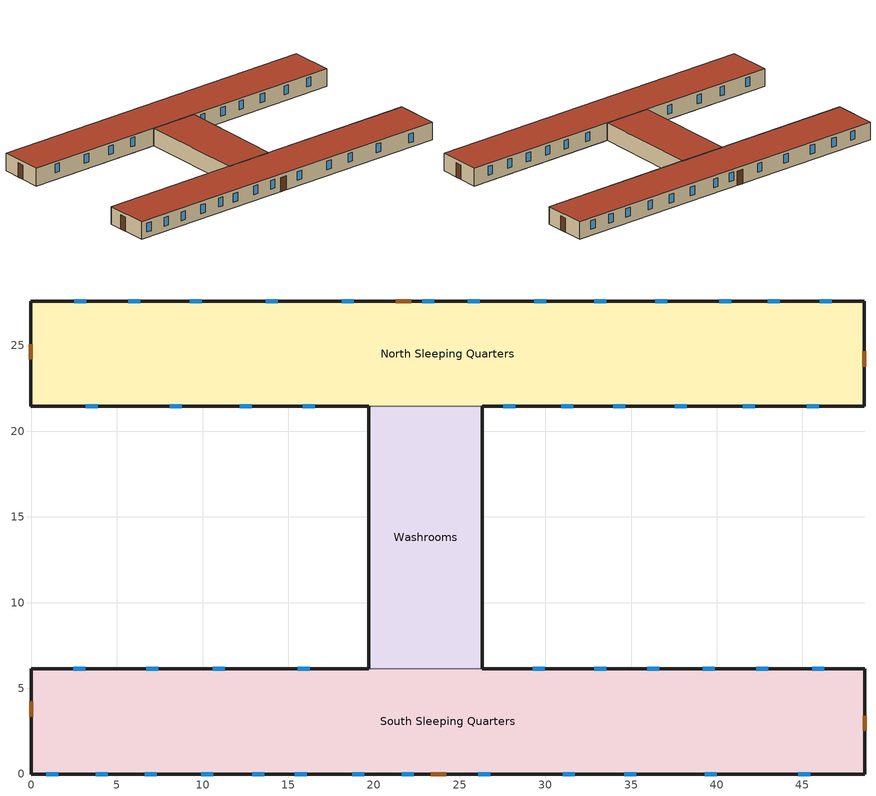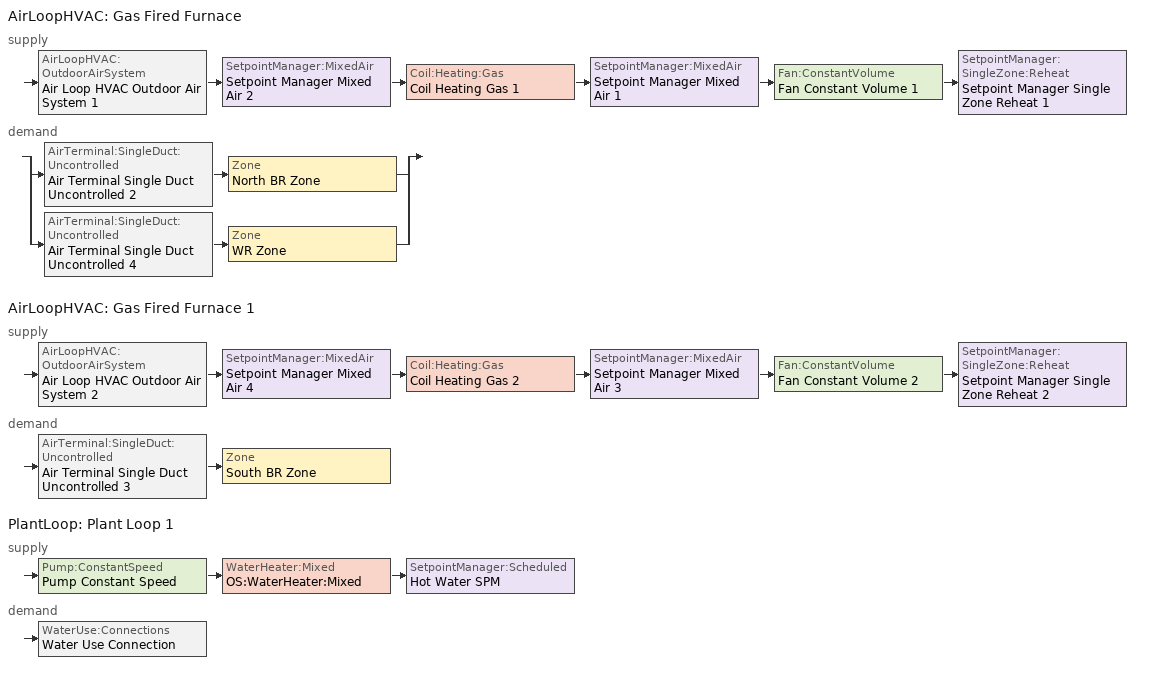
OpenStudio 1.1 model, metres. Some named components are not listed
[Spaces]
South Sleeping Quarters
 floor ground: 48.63,6.14 48.63,0 0,0 0,6.14 z0
 wall outside: 19.7,6.14 0,6.14 0,0 48.63,0 48.63,6.14 26.33,6.14 z0:2.51
 wall to Washrooms: 26.33,6.14 19.7,6.14 z0:2.51
 window: 0.89,0 1.59,0 / 11.3,6.14 10.6,6.14 / 7.41,6.14 6.71,6.14 z0.81:2.03; 3.76,0 4.46,0 z0.78:2; 6.63,0 7.33,0 / 16.25,6.14 15.55,6.14 z0.76:1.98; 9.93,0 10.63,0 z0.8:2.02; 12.9,0 13.6,0 z0.87:2.09; 15.37,0 16.07,0 z0.82:2.04; 18.74,0 19.44,0 / 31.02,0 31.72,0 z0.89:2.11; 21.63,0 22.33,0 / 33.56,6.14 32.86,6.14 z0.83:2.05; 26.09,0 26.79,0 z0.82:2.03; 34.6,0 35.3,0 z0.91:2.12; 39.31,0 40.01,0 / 43,6.14 42.3,6.14 z0.92:2.14; 44.75,0 45.45,0 z0.7:1.92; 3.15,6.14 2.45,6.14 z0.85:2.07; 46.26,6.14 45.56,6.14 z0.88:2.1; 39.88,6.14 39.18,6.14 / 36.63,6.14 35.93,6.14 z0.88:2.09; 29.98,6.14 29.28,6.14 z0.84:2.06
 door: 23.3,0 24.2,0 / 48.63,2.51 48.63,3.41 / 0,4.25 0,3.35 z0:2
 roof outside: 48.63,0 48.63,6.14 0,6.14 0,0 z2.51
Washrooms
 floor ground (MNECB_Uvalue_GrdConcreteFlr): 26.33,21.46 26.33,6.14 19.7,6.14 19.7,21.46 z0
 wall outside (V3-BWall1): 26.33,6.14 26.33,21.46 / 19.7,21.46 19.7,6.14 z0:2.51
 wall to North Sleeping Quarters: 26.33,21.46 19.7,21.46 z0:2.51
 roof outside (V3-BRoof1): 26.33,6.14 26.33,21.46 19.7,21.46 19.7,6.14 z2.51
North Sleeping Quarters
 floor ground: 48.61,27.6 48.61,21.46 -0.02,21.46 -0.02,27.6 z0
 wall outside: 26.33,21.46 48.61,21.46 48.61,27.6 -0.02,27.6 -0.02,21.46 19.7,21.46 z0:2.51
 window: 46.7,27.6 46,27.6 / 40.84,27.6 40.14,27.6 / 18.81,27.6 18.11,27.6 z0.88:2.1; 43.68,27.6 42.98,27.6 z0.9:2.12; 37.12,27.6 36.42,27.6 / 23.52,27.6 22.82,27.6 / 14.39,27.6 13.69,27.6 / 9.95,27.6 9.25,27.6 z0.89:2.11; 33.56,27.6 32.86,27.6 z0.77:1.99; 30.05,27.6 29.35,27.6 z0.82:2.04; 26.17,27.6 25.47,27.6 z0.84:2.06; 3.21,27.6 2.51,27.6 z0.87:2.09; 6.37,27.6 5.67,27.6 z0.85:2.07; 3.19,21.46 3.89,21.46 / 37.54,21.46 38.24,21.46 z0.93:2.15; 8.07,21.46 8.77,21.46 / 41.52,21.46 42.22,21.46 / 45.27,21.46 45.97,21.46 z0.91:2.13; 12.17,21.46 12.87,21.46 / 27.55,21.46 28.25,21.46 / 30.93,21.46 31.63,21.46 z0.92:2.14; 15.83,21.46 16.53,21.46 z0.95:2.16; 33.95,21.46 34.65,21.46 z0.96:2.18
 door: 48.61,23.76 48.61,24.66 / 22.17,27.6 21.27,27.6 / -0.02,25.09 -0.02,24.19 z0:2
 roof outside: 48.61,21.46 48.61,27.6 -0.02,27.6 -0.02,21.46 z2.51
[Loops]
AirLoopHVAC 'Gas Fired Furnace'
 supply: AirLoopHVAC:OutdoorAirSystem 'Air Loop HVAC Outdoor Air System 1' > SetpointManager:MixedAir 'Setpoint Manager Mixed Air 2' > Coil:Heating:Gas 'Coil Heating Gas 1' > SetpointManager:MixedAir 'Setpoint Manager Mixed Air 1' > Fan:ConstantVolume 'Fan Constant Volume 1' > SetpointManager:SingleZone:Reheat 'Setpoint Manager Single Zone Reheat 1'
 demand: split
  | AirTerminal:SingleDuct:Uncontrolled 'Air Terminal Single Duct Uncontrolled 2' > Zone 'North BR Zone'
  | AirTerminal:SingleDuct:Uncontrolled 'Air Terminal Single Duct Uncontrolled 4' > Zone 'WR Zone'
AirLoopHVAC 'Gas Fired Furnace 1'
 supply: AirLoopHVAC:OutdoorAirSystem 'Air Loop HVAC Outdoor Air System 2' > SetpointManager:MixedAir 'Setpoint Manager Mixed Air 4' > Coil:Heating:Gas 'Coil Heating Gas 2' > SetpointManager:MixedAir 'Setpoint Manager Mixed Air 3' > Fan:ConstantVolume 'Fan Constant Volume 2' > SetpointManager:SingleZone:Reheat 'Setpoint Manager Single Zone Reheat 2'
 demand: AirTerminal:SingleDuct:Uncontrolled 'Air Terminal Single Duct Uncontrolled 3' > Zone 'South BR Zone'
PlantLoop 'Plant Loop 1'
 supply: Pump:ConstantSpeed 'Pump Constant Speed' > WaterHeater:Mixed 'OS:WaterHeater:Mixed' > SetpointManager:Scheduled 'Hot Water SPM'
 demand: WaterUse:Connections 'Water Use Connection'
[Building]
TRENTON Base Bldg 231: North Axis=-0
[Site]
Site 1: Latitude {deg}=44.12; Longitude {deg}=-77.53; Time Zone {hr}=-5; Elevation {m}=86
[SizingPeriod:DesignDay] Barometric Pressure {Pa}=100296; Sky Clearness=0; Rain Indicator=0; Snow Indicator=0; Day of Month=21; Daylight Saving Time Indicator=0; Dry-Bulb Temperature Range Modifier Type=DefaultMultipliers
Name | Maximum Dry-Bulb Temperature {C} | Daily Dry-Bulb Temperature Range {deltaC} | Humidity Indicating Conditions at Maximum Dry-Bulb {BasedOnField A3} | Wind Speed {m/s} | Wind Direction {deg} | Month | Day Type | Humidity Indicating Type | Solar Model Indicator | ASHRAE Taub | ASHRAE Taud
Trenton Ann Clg .4% Condns DB=>MWB | 29.2 | 9.9 | 22.1 | 5.1 | 220 | 7 | SummerDesignDay | Wetbulb | ASHRAETau | 0.459 | 2.014
Trenton Ann Clg .4% Condns DP=>MDB | 26 | 9.9 | 22.2 | 5.1 | 220 | 7 | SummerDesignDay | Dewpoint | ASHRAETau | 0.459 | 2.014
Trenton Ann Htg Wind 99.6% Condns WS=>MCDB | -3.4 | 0 | -3.4 | 13.4 | 50 | 1 | WinterDesignDay | Wetbulb | ASHRAEClearSky
Trenton Ann Htg 99.6% Condns DB | -21.8 | 0 | -21.8 | 2.9 | 50 | 1 | WinterDesignDay | Wetbulb | ASHRAEClearSky
Trenton Ann Clg .4% Condns WB=>MDB | 27.5 | 9.9 | 23.5 | 5.1 | 220 | 7 | SummerDesignDay | Wetbulb | ASHRAETau | 0.459 | 2.014
Trenton Ann Clg .4% Condns Enth=>MDB | 27.5 | 9.9 | 70700 | 5.1 | 220 | 7 | SummerDesignDay | Enthalpy | ASHRAETau | 0.459 | 2.014
Trenton Ann Hum_n 99.6% Condns DP=>MCDB | -21 | 0 | -27.1 | 2.9 | 50 | 1 | WinterDesignDay | Dewpoint | ASHRAEClearSky
[DefaultSubSurfaceConstructions] Door Construction=PersonDoor
Name | Glass Door Construction | Skylight Construction | Tubular Daylight Dome Construction | Tubular Daylight Diffuser Construction | Fixed Window Construction
000_Interior_DefSubCons | 000_Exterior Window | 000_Exterior Window | 000_Interior Window | 000_Interior Window
ASHRAE_189.1-2009_ClimateZone 4-5 (mdoff)_Exterior_DefSubCons |  |  |  |  | MNECBUvalue_Window
[DefaultSurfaceConstructions]
Name | Floor Construction | Wall Construction | Roof Ceiling Construction
000_Ground_DefSurfCons | MNECB_Uvalue_GrdConcreteFlr
000_Interior_DefSurfCons |  | IntPartition
ASHRAE_189.1-2009_ClimateZone 4-5 (mdoff)_Exterior_DefSurfCons | MNECB_Uvalue_ExpConcreteFlr | V3-BWall1 | V3-BRoof1
[DefaultConstructionSet]
Trenton_Construction_Set: Default Exterior Surface Constructions=ASHRAE_189.1-2009_ClimateZone 4-5 (mdoff)_Exterior_DefSurfCons; Default Interior Surface Constructions=000_Interior_DefSurfCons; Default Ground Contact Surface Constructions=000_Ground_DefSurfCons; Default Exterior SubSurface Constructions=ASHRAE_189.1-2009_ClimateZone 4-5 (mdoff)_Exterior_DefSubCons; Default Interior SubSurface Constructions=000_Interior_DefSubCons; Interior Partition Construction=IntPartition
[Construction]
IntPartition: G01 16mm gypsum board, 000_F05 Ceiling air space resistance, G01 16mm gypsum board
MNECB_Uvalue_ExpConcreteFlr: Insulation: Expanded polystyrene - extruded (smooth skin surface) (CFC-12 exp.) 55mm, M14a 100mm heavyweight concrete
MNECB_Uvalue_GrdConcreteFlr: Insulation: Expanded polystyrene - extruded (smooth skin surface) (CFC-12 exp.) 25mm, M14a 100mm heavyweight concrete
MNECBUvalue_Window: MNECB1997_Window
PersonDoor: PersonDoorMat
000_Exterior Window: 000_Clear 3mm, 000_Air 13mm, 000_Clear 3mm
000_Interior Window: 000_Clear 3mm
V3-BRoof1: F13 Built-up roofing, Concrete Block: Sand and Gravel Aggregrate: 22.7 kg - 2 cores 100mm, Insulation: Expanded polystyrene - molded beads - 20kg/m3 density 15mm
V3-BWall1: F08 Metal surface 1, Concrete Block: Sand and Gravel Aggregrate: 22.7 kg - 2 cores - 152mm, 000_F04 Wall air space resistance, Sheathing - regular density - 12.7mm, Insulation: Cellular glass - 62mm, Gypsum or plaster board - 5.9mm
[Material]
Name | Roughness | Thickness {m} | Conductivity {W/m-K} | Density {kg/m3} | Specific Heat {J/kg-K} | Thermal Absorptance | Solar Absorptance | Visible Absorptance
G01 16mm gypsum board | MediumSmooth | 0.0159 | 0.16 | 800 | 1090 | 0.9 | 0.7 | 0.7
Insulation: Expanded polystyrene - extruded (smooth skin surface) (CFC-12 exp.) 55mm; Insulation: Expanded polystyrene - extruded (smooth skin surface) (CFC-12 exp.) 25mm | MediumSmooth | 0.0254 | 0.029 | 29 | 1210 | 0.9 | 0.7 | 0.7
M14a 100mm heavyweight concrete | MediumRough | 0.1016 | 1.95 | 2240 | 900 | 0.9 | 0.7 | 0.7
Sheathing - regular density - 12.7mm | Smooth | 0.0127 | 0.055 | 290 | 1300
Gypsum or plaster board - 5.9mm | MediumSmooth | 0.0059 | 0.58 | 800 | 1090
F13 Built-up roofing | Rough | 0.0095 | 0.16 | 1120 | 1460
Concrete Block: Sand and Gravel Aggregrate: 22.7 kg - 2 cores 100mm | MediumRough | 0.1 | 1.13 | 2000 | 920
Insulation: Expanded polystyrene - molded beads - 20kg/m3 density 15mm | VeryRough | 0.015 | 0.036 | 20 | 1210
F08 Metal surface 1 | Smooth | 0.0008 | 45.28 | 7824 | 500
Concrete Block: Sand and Gravel Aggregrate: 22.7 kg - 2 cores - 152mm | MediumRough | 0.152 | 1.13 | 2000 | 920
Insulation: Cellular glass - 62mm | MediumRough | 0.0619 | 0.05 | 136 | 750
[Material:AirGap]
Name | Thermal Resistance | Thermal Resistance {m2-K/W}
000_F05 Ceiling air space resistance | 0.18
000_F04 Wall air space resistance |  | 0.15
[WindowMaterial:SimpleGlazingSystem]
MNECB1997_Window: U-Factor {W/m2-K}=2.8; Solar Heat Gain Coefficient=0.5
[Material:NoMass]
PersonDoorMat: Roughness=Smooth; Thermal Resistance {m2-K/W}=0.304; Thermal Absorptance=0.9; Solar Absorptance=0.7; Visible Absorptance=0.7
[WindowMaterial:Glazing]
000_Clear 3mm: Optical Data Type=SpectralAverage; Thickness=0.003; Solar Transmittance at Normal Incidence=0.837; Front Side Solar Reflectance at Normal Incidence=0.075; Back Side Solar Reflectance at Normal Incidence=0.075; Visible Transmittance at Normal Incidence=0.898; Front Side Visible Reflectance at Normal Incidence=0.081; Back Side Visible Reflectance at Normal Incidence=0.081; Infrared Transmittance at Normal Incidence=0; Front Side Infrared Hemispherical Emissivity=0.84; Back Side Infrared Hemispherical Emissivity=0.84; Conductivity=0.9
[WindowMaterial:Gas]
000_Air 13mm: Gas Type=Air; Thickness=0.0127
[DesignSpecification:OutdoorAir]
Design Specification Outdoor Air 1; Design Specification Outdoor Air 2; Design Specification Outdoor Air 3
[BuildingStory]
Building Story 1: Nominal Z Coordinate {m}=0; Nominal Floor to Floor Height {m}=2.5146
[Space] Building Story=Building Story 1
Name | Space Type | Thermal Zone | Design Specification Outdoor Air Object
South Sleeping Quarters | MNECB-Dormitory-Bedroom-sched-G | South BR Zone | Design Specification Outdoor Air 2
Washrooms | MNECB-Service and Common-Toilet and Washrooms-sched-*- | WR Zone | Design Specification Outdoor Air 3
North Sleeping Quarters | MNECB-Dormitory-Bedroom-sched-G | North BR Zone | Design Specification Outdoor Air 1
[ThermalZone] Use Ideal Air Loads=No
Name | Zone Inside Convection Algorithm | Zone Outside Convection Algorithm | Thermostat | Multiplier
South BR Zone | TARP | TARP | Thermostat Setpoint Dual Setpoint 1
North BR Zone |  |  | Thermostat Setpoint Dual Setpoint 2 | 1
WR Zone |  |  | Thermostat Setpoint Dual Setpoint 3
[Sizing:Zone] Zone Cooling Design Supply Air Temperature {C}=14; Zone Cooling Design Supply Air Humidity Ratio {kg-H2O/kg-air}=0.0085; Zone Heating Design Supply Air Humidity Ratio {kg-H2O/kg-air}=0.008; Heating Design Air Flow Method=DesignDay
Name | Zone Heating Design Supply Air Temperature {C} | Heating Maximum Air Flow per Zone Floor Area {m3/s-m2}
South BR Zone | 45 | 0.002032
North BR Zone; WR Zone | 40
[Zone equipment]
South BR Zone: Air Terminal Single Duct Uncontrolled 3
North BR Zone: Air Terminal Single Duct Uncontrolled 2
WR Zone: Air Terminal Single Duct Uncontrolled 4
[DefaultScheduleSet]
NECB-G: Hours of Operation Schedule=NECB-G-Fan; Number of People Schedule=NECB-G-Occ; Lighting Schedule=NECB-G-Ltg; Electric Equipment Schedule=NECB-G-Equ; Hot Water Equipment Schedule=NECB-G-HW
[ThermostatSetpoint:DualSetpoint] Heating Setpoint Temperature Schedule=NECB-G-Htg; Cooling Setpoint Temperature Schedule=NECB-G-Clg
Thermostat Setpoint Dual Setpoint 1; Thermostat Setpoint Dual Setpoint 2; Thermostat Setpoint Dual Setpoint 3
[SpaceType] Default Schedule Set=NECB-G
Name | Default Construction Set
MNECB-Dormitory-Bedroom-sched-G | Trenton_Construction_Set
MNECB-Service and Common-Toilet and Washrooms-sched-*-
[People] Activity Level Schedule=ActivityLevel
Name | People Definition | Space or SpaceType
People 5 | MNECB-Dormitory-Bedroom-sched-G-people_def | MNECB-Dormitory-Bedroom-sched-G
People 8 | MNECB-Service and Common-Toilet and Washrooms-sched-*-people_def | MNECB-Service and Common-Toilet and Washrooms-sched-*-
[People:Definition] Number of People Calculation Method=People; Fraction Radiant=0.3; Sensible Heat Fraction=Autocalculate; Carbon Dioxide Generation Rate {m3/s-W}=3.8e-008
Name | Number of People {people}
MNECB-Dormitory-Bedroom-sched-G-people_def | 40
MNECB-Service and Common-Toilet and Washrooms-sched-*-people_def | 0
[Lights]
Name | Lights Definition | Space or SpaceType
Lights 5 | MNECB-Dormitory-Bedroom-sched-G-lighting_W_per_m2_def | MNECB-Dormitory-Bedroom-sched-G
Lights 8 | MNECB-Service and Common-Toilet and Washrooms-sched-*-lighting_W_per_m2_def | MNECB-Service and Common-Toilet and Washrooms-sched-*-
[Lights:Definition] Design Level Calculation Method=Watts/Area; Fraction Radiant=0; Fraction Visible=0; Return Air Fraction=0
Name | Watts per Space Floor Area {W/m2}
MNECB-Dormitory-Bedroom-sched-G-lighting_W_per_m2_def | 11.8
MNECB-Service and Common-Toilet and Washrooms-sched-*-lighting_W_per_m2_def | 8.7
[ElectricEquipment]
Name | Electric Equipment Definition | Space or SpaceType
Electric Equipment 5 | MNECB-Dormitory-Bedroom-sched-G-equipment_W_per_m2_def | MNECB-Dormitory-Bedroom-sched-G
Electric Equipment 8 | MNECB-Service and Common-Toilet and Washrooms-sched-*-equipment_W_per_m2_def | MNECB-Service and Common-Toilet and Washrooms-sched-*-
[ElectricEquipment:Definition] Design Level Calculation Method=Watts/Area; Fraction Latent=0; Fraction Radiant=0; Fraction Lost=0
Name | Watts per Space Floor Area {W/m2}
MNECB-Dormitory-Bedroom-sched-G-equipment_W_per_m2_def | 2.5
MNECB-Service and Common-Toilet and Washrooms-sched-*-equipment_W_per_m2_def | 1
[SpaceInfiltration:DesignFlowRate] Design Flow Rate Calculation Method=Flow/ExteriorWallArea; Design Flow Rate {m3/s}=0; Flow per Exterior Surface Area {m3/s-m2}=0.0005; Air Changes per Hour {1/hr}=0
Name | Space or SpaceType | Schedule
Space Infiltration Design Flow Rate 4 | MNECB-Dormitory-Bedroom-sched-G | InfiltrationSch
Space Infiltration Design Flow Rate 8 | MNECB-Service and Common-Toilet and Washrooms-sched-*- | AlwaysON
[AirLoopHVAC] Design Supply Air Flow Rate {m3/s}=AutoSize
Gas Fired Furnace; Gas Fired Furnace 1
[AvailabilityManager:Scheduled] Schedule=Always On Discrete
Availability Manager Scheduled 1; Availability Manager Scheduled 2
[Sizing:System] Type of Load to Size On=Sensible; Design Outdoor Air Flow Rate {m3/s}=Autosize; Minimum System Air Flow Ratio=1; Preheat Design Temperature {C}=7; Preheat Design Humidity Ratio {kg-H2O/kg-Air}=0.008; Precool Design Temperature {C}=12.8; Precool Design Humidity Ratio {kg-H2O/kg-Air}=0.008; Central Cooling Design Supply Air Temperature {C}=12.8; Central Heating Design Supply Air Temperature {C}=45; Sizing Option=NonCoincident; Central Cooling Design Supply Air Humidity Ratio {kg-H2O/kg-Air}=0.0085; Central Heating Design Supply Air Humidity Ratio {kg-H2O/kg-Air}=0.008; Cooling Design Air Flow Method=DesignDay; Cooling Design Air Flow Rate {m3/s}=0; Heating Design Air Flow Method=DesignDay; Heating Design Air Flow Rate {m3/s}=0; System Outdoor Air Method=ZoneSum
Name | 100% Outdoor Air in Cooling | 100% Outdoor Air in Heating
Gas Fired Furnace | Yes | Yes
Gas Fired Furnace 1 | No | No
[Fan:ConstantVolume] Availability Schedule=Always On Discrete; Pressure Rise {Pa}=500; Maximum Flow Rate {m3/s}=AutoSize; Motor Efficiency=0.9
Fan Constant Volume 1; Fan Constant Volume 2
[Coil:Heating:Gas] Availability Schedule=Always On Discrete; Gas Burner Efficiency=0.929; Nominal Capacity {W}=AutoSize; Parasitic Electric Load {W}=0; Parasitic Gas Load {W}=0
Coil Heating Gas 1; Coil Heating Gas 2
[SetpointManager:SingleZone:Reheat] Minimum Supply Air Temperature {C}=-99; Maximum Supply Air Temperature {C}=99
Name | Control Zone
Setpoint Manager Single Zone Reheat 1 | North BR Zone
Setpoint Manager Single Zone Reheat 2 | South BR Zone
[Controller:OutdoorAir] Minimum Outdoor Air Flow Rate {m3/s}=0.15; Maximum Outdoor Air Flow Rate {m3/s}=Autosize; Economizer Control Type=NoEconomizer; Economizer Control Action Type=ModulateFlow; Economizer Maximum Limit Dry-Bulb Temperature {C}=28; Economizer Maximum Limit Enthalpy {J/kg}=64000; Economizer Minimum Limit Dry-Bulb Temperature {C}=-100; Lockout Type=NoLockout; Minimum Limit Type=FixedMinimum; Minimum Outdoor Air Schedule=AlwaysON; High Humidity Control=No; Heat Recovery Bypass Control Type=BypassWhenOAFlowGreaterThanMinimum
Name | Controller Mechanical Ventilation
Controller Outdoor Air 1 | Controller Mechanical Ventilation 1
Controller Outdoor Air 2 | Controller Mechanical Ventilation 2
[Controller:MechanicalVentilation] Availability Schedule=Always On Discrete; System Outdoor Air Method=ZoneSum
Controller Mechanical Ventilation 1; Controller Mechanical Ventilation 2
[AirLoopHVAC:OutdoorAirSystem]
Name | Controller
Air Loop HVAC Outdoor Air System 1 | Controller Outdoor Air 1
Air Loop HVAC Outdoor Air System 2 | Controller Outdoor Air 2
[AirTerminal:SingleDuct:Uncontrolled] Availability Schedule=Always On Discrete; Maximum Air Flow Rate {m3/s}=AutoSize
Air Terminal Single Duct Uncontrolled 2; Air Terminal Single Duct Uncontrolled 3; Air Terminal Single Duct Uncontrolled 4
[WaterUse:Equipment:Definition]
Water Use Equipment Definition 1: Peak Flow Rate {m3/s}=0.0001058
[PlantLoop]
Plant Loop 1: Plant Loop Volume {m3}=Autocalculate
[Sizing:Plant]
Plant Loop 1: Loop Type=Heating; Design Loop Exit Temperature {C}=82; Loop Design Temperature Difference {deltaC}=11
[WaterHeater:Mixed]
OS:WaterHeater:Mixed: Tank Volume {m3}=0.3785; Setpoint Temperature Schedule=Water Heater Setpoint Temperature; Deadband Temperature Difference {deltaC}=2; Maximum Temperature Limit {C}=82.22; Heater Control Type=Cycle; Heater Maximum Capacity {W}=23440; Heater Minimum Capacity {W}=0; Heater Ignition Minimum Flow Rate {m3/s}=0; Heater Ignition Delay {s}=0; Heater Fuel Type=NaturalGas; Heater Thermal Efficiency=0.9; Off Cycle Parasitic Fuel Consumption Rate {W}=0; Off Cycle Parasitic Fuel Type=NaturalGas; Off Cycle Parasitic Heat Fraction to Tank=0.8; On Cycle Parasitic Fuel Consumption Rate {W}=0; On Cycle Parasitic Fuel Type=NaturalGas; On Cycle Parasitic Heat Fraction to Tank=0; Ambient Temperature Indicator=Schedule; Ambient Temperature Schedule=Water Heater Ambient Temperature; Off Cycle Loss Coefficient to Ambient Temperature {W/K}=1; Off Cycle Loss Fraction to Thermal Zone=1; On Cycle Loss Coefficient to Ambient Temperature {W/K}=1; On Cycle Loss Fraction to Thermal Zone=1; Cold Water Supply Temperature Schedule=Water Heater Cold Water Temperature; Use Side Effectiveness=1; Source Side Effectiveness=1; Use Side Design Flow Rate {m3/s}=0.0001058; Source Side Design Flow Rate {m3/s}=autosize; Indirect Water Heating Recovery Time {hr}=1.5
[WaterUse:Connections]
Water Use Connection: Water Use Equipment Name 1=Water Use Equipment 1
[WaterUse:Equipment]
Water Use Equipment 1: Water Use Equipment Definition=Water Use Equipment Definition 1; Flow Rate Fraction Schedule=NECB-G-HW
[Pump:ConstantSpeed]
Pump Constant Speed: Rated Flow Rate {m3/s}=autosize; Rated Pump Head {Pa}=0.01; Rated Power Consumption {W}=autosize; Motor Efficiency=0.9; Fraction of Motor Inefficiencies to Fluid Stream=0; Pump Control Type=Intermittent
[SetpointManager:Scheduled]
Hot Water SPM: Control Variable=Temperature; Schedule=Hot Water Temperature
[Schedule:Constant]
Always On Discrete: Value=1
[Schedule:Ruleset]
NECB-G-Fan: Default Day Schedule=Schedule Day 52
NECB-G-Occ: Default Day Schedule=Schedule Day 49
NECB-G-Ltg: Default Day Schedule=Schedule Day 50
NECB-G-Equ: Default Day Schedule=Schedule Day 51
NECB-G-HW: Default Day Schedule=Schedule Day 56
ActivityLevel: Default Day Schedule=Schedule Day 1
InfiltrationSch: Default Day Schedule=Schedule Day 2
AlwaysON: Default Day Schedule=Schedule Day 73
NECB-G-Htg: Default Day Schedule=Schedule Day 55; Winter Design Day Schedule=Schedule Day 74
NECB-G-Clg: Default Day Schedule=Schedule Day 54; Summer Design Day Schedule=Schedule Day 75
Water Heater Setpoint Temperature: Default Day Schedule=Water Heater Setpoint Temperature Default
Water Heater Ambient Temperature: Default Day Schedule=Water Heater Ambient Temperature Default
Hot Water Temperature: Default Day Schedule=Hot Water Temperature Default; Winter Design Day Schedule=Hot Water Temperature Winter Design Day; Summer Design Day Schedule=Hot Water Temperature Summer Design Day
Water Heater Cold Water Temperature: Default Day Schedule=Schedule Day 76
[Schedule:Day]
Schedule Day 52; Schedule Day 2; Schedule Day 73: 24, 0, 1
Schedule Day 49: 6, 0, 1, 18, 0, 0, 24, 0, 1
Schedule Day 50: 4, 0, 0, 6, 0, 1, 18, 0, 0, 24, 0, 1
Schedule Day 51: 4, 0, 0, 6, 0, 1, 18, 0, 0.00537062, 24, 0, 1
Schedule Day 56: 4, 0, 0, 6, 0, 1, 18, 0, 0, 24, 0, 0.5
Schedule Day 1: 24, 0, 130
Schedule Day 55; Schedule Day 74; Schedule Day 10; Schedule Day 8; Water Heater Ambient Temperature Default: 24, 0, 20
Schedule Day 9: 24, 0, -99
Schedule Day 54; Schedule Day 75: 24, 0, 24
Water Heater Setpoint Temperature Default: 24, 0, 60
Hot Water Temperature Default; Hot Water Temperature Summer Design Day; Hot Water Temperature Winter Design Day: 24, 0, 67
Schedule Day 76: 24, 0, 15
[Schedule:Rule] Schedule Ruleset=NECB-G-Htg; Date Specification Type=DateRange; Start Day=1
Name | Rule Order | Day Schedule | Start Month | End Month | End Day
Schedule Rule 6 | 0 | Schedule Day 10 | 10 | 12 | 31
Schedule Rule 5 | 1 | Schedule Day 9 | 6 | 9 | 30
Schedule Rule 4 | 2 | Schedule Day 8 | 1 | 5 | 31
